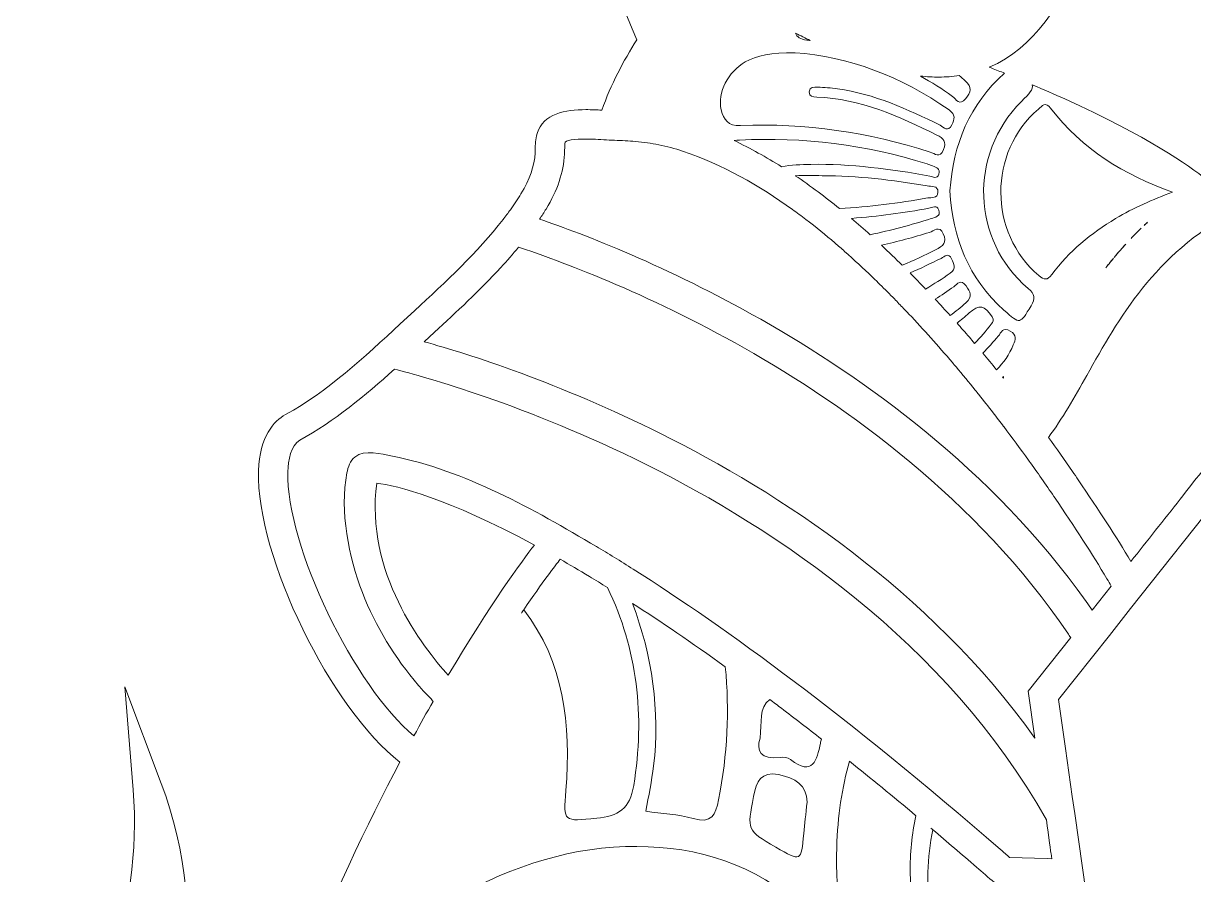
# Model space of a CAD drawing. Extents: x 705 to 2296, y -2914 to -85.
# Drawn here: x 1152.5 to 1489.1, y -1783.6 to -1538.7 of the extents above; entities that cross this region are included whole.
import ezdxf

# ---------------------------------------------------------------- set-up
doc = ezdxf.new("R2010")
doc.units = 0
doc.header["$MEASUREMENT"] = 0
doc.layers.add('Layer 1', color=7, linetype='Continuous')

# ---------------------------------------------------------------- blocks, each defined once
blk = doc.blocks.new('block 2')
at = {"layer": 'Layer 1', "lineweight": 0}
for points, knots in [([(2257.73, -639.78), (2234.93, -597.81), (2201.23, -557.75), (2160.32, -523.94), (2075.55, -453.89), (1964.94, -394.11), (1840.32, -350.94), (1840.32, -350.94), (1840.32, -350.93), (1840.32, -350.93), (1839.87, -348.96), (1839.3, -346.94), (1838.61, -344.88), (1837.07, -340.33), (1834.39, -333.76), (1828.95, -329.25), (1828.26, -328.68), (1827.55, -328.14), (1826.81, -327.67), (1826.81, -327.67), (1826.81, -327.67), (1826.79, -327.67), (1828.33, -308.78), (1824.73, -289.41), (1816.02, -270), (1811.57, -260.06), (1804.2, -253.12), (1797.06, -246.39), (1791.32, -240.98), (1785.89, -235.87), (1782.26, -229.5), (1781.17, -227.6), (1780.25, -225.55), (1779.27, -223.36), (1778.01, -220.55), (1776.7, -217.64), (1774.93, -214.81), (1767.88, -203.55), (1756.35, -197.47), (1745.08, -194.23), (1745.08, -194.23), (1743.71, -192.18), (1743.71, -192.18), (1701.28, -127.64), (1637.14, -102.84), (1590.8, -93.4), (1549.91, -85.06), (1516.05, -86.83), (1504.18, -87.86), (1504.14, -87.8), (1504.1, -87.77), (1504.08, -87.73), (1504.08, -87.73), (1503.9, -87.89), (1503.9, -87.89), (1502.32, -88.03), (1501.15, -88.15), (1500.45, -88.23), (1499.74, -88.15), (1498.58, -88.03), (1497.01, -87.89), (1497.01, -87.89), (1496.82, -87.73), (1496.82, -87.73), (1496.8, -87.77), (1496.76, -87.8), (1496.71, -87.86), (1484.84, -86.83), (1450.98, -85.06), (1410.1, -93.4), (1363.76, -102.84), (1299.62, -127.64), (1257.21, -192.15), (1257.21, -192.15), (1255.83, -194.23), (1255.83, -194.23), (1244.54, -197.47), (1233.02, -203.55), (1225.97, -214.81), (1224.2, -217.64), (1222.89, -220.55), (1221.62, -223.36), (1220.64, -225.55), (1219.73, -227.6), (1218.64, -229.5), (1215, -235.87), (1209.57, -240.98), (1203.83, -246.39), (1196.7, -253.12), (1189.33, -260.06), (1184.88, -270), (1176.17, -289.41), (1172.56, -308.78), (1174.1, -327.67), (1174.09, -327.67), (1174.09, -327.67), (1174.09, -327.67), (1173.36, -328.14), (1172.64, -328.67), (1171.94, -329.25), (1166.5, -333.76), (1163.83, -340.32), (1162.29, -344.88), (1161.6, -346.94), (1161.03, -348.96), (1160.57, -350.93), (1160.57, -350.93), (1160.57, -350.94), (1160.57, -350.94), (1035.95, -394.11), (925.34, -453.89), (840.57, -523.94), (799.66, -557.75), (765.97, -597.81), (743.17, -639.78), (717.38, -687.2), (705.23, -736.49), (707.06, -786.23), (708.79, -833.12), (721.42, -881.91), (744.63, -931.23), (776.61, -999.19), (827.22, -1064.83), (895.04, -1126.29), (939.72, -1166.8), (989.19, -1202.25), (1037.03, -1236.53), (1082.37, -1269.03), (1129.25, -1302.64), (1171.8, -1340.38), (1249.39, -1409.16), (1300.81, -1475.62), (1328.95, -1543.41), (1325.12, -1549.46), (1321.54, -1556.29), (1318.88, -1563.69), (1317.48, -1563.6), (1315.91, -1563.52), (1314.31, -1563.52), (1308.44, -1563.52), (1302.01, -1564.61), (1300.28, -1570.4), (1299.79, -1572.07), (1299.76, -1573.62), (1299.72, -1574.99), (1299.72, -1575.32), (1299.71, -1575.65), (1299.7, -1575.96), (1299.52, -1579.67), (1298.15, -1583.63), (1295.64, -1587.72), (1294.69, -1589.27), (1293.66, -1590.81), (1292.59, -1592.31), (1291.91, -1593.27), (1291.2, -1594.21), (1290.48, -1595.15), (1283.23, -1604.54), (1274, -1613.07), (1265.02, -1621.38), (1265.02, -1621.38), (1260.92, -1625.17), (1260.92, -1625.17), (1250.6, -1634.74), (1239.94, -1644.64), (1227.93, -1651.26), (1224.55, -1653.15), (1220.44, -1657.48), (1220.14, -1667.47), (1219.42, -1692.03), (1241.26, -1736.34), (1260.82, -1751.22), (1241.97, -1787.05), (1219.46, -1838.09), (1200.22, -1904.9), (1175.44, -1990.97), (1160.75, -2086.12), (1156.58, -2187.73), (1153.08, -2272.74), (1156.98, -2362.49), (1168.18, -2455.79), (1163.65, -2459.11), (1158.65, -2462.26), (1152.93, -2465.39), (1126.52, -2479.87), (1097.89, -2485.02), (1072.31, -2479.92), (1038.1, -2473.12), (1010.95, -2453.43), (991.61, -2421.39), (954.97, -2360.75), (954.3, -2266.43), (972.57, -2204.62), (992.17, -2138.34), (1031.4, -2072.06), (1096.04, -1996), (1100.49, -1990.76), (1104.99, -1985.54), (1109.5, -1980.33), (1133.88, -1952.07), (1159.09, -1922.85), (1176.92, -1889.25), (1201.05, -1843.72), (1206.63, -1795.65), (1192.18, -1757.38), (1192.18, -1757.38), (1181.68, -1729.58), (1181.68, -1729.58), (1181.68, -1729.58), (1184.11, -1759.19), (1184.11, -1759.19), (1187.04, -1794.94), (1172.43, -1827.44), (1159.67, -1848.41), (1139.55, -1881.48), (1111.42, -1909.63), (1084.2, -1936.84), (1072.99, -1948.07), (1061.38, -1959.69), (1050.51, -1971.48), (986.2, -2041.19), (939.51, -2104.75), (907.75, -2165.78), (865.01, -2247.87), (849.52, -2326.23), (861.72, -2398.68), (881.46, -2516.08), (980.8, -2608.54), (1070.48, -2648.09), (1102.71, -2662.3), (1132.76, -2669.48), (1158.32, -2669.48), (1176.87, -2669.48), (1193.05, -2665.7), (1205.97, -2658.08), (1205.97, -2658.09), (1205.97, -2658.09), (1205.97, -2658.09), (1212.84, -2680.03), (1220.66, -2700.47), (1229.34, -2719.23), (1249.6, -2763), (1275.41, -2799.36), (1306.05, -2827.33), (1339.78, -2858.12), (1383.84, -2881.32), (1437.02, -2896.27), (1479.37, -2908.16), (1526.54, -2914.39), (1574.07, -2914.39), (1577.53, -2914.39), (1581.01, -2914.35), (1584.47, -2914.28), (1715.72, -2911.78), (1847.6, -2857.02), (1946.29, -2764.08), (1983.95, -2728.62), (2013.13, -2688.17), (2030.68, -2647.08), (2050.96, -2599.62), (2056.14, -2551.69), (2046.08, -2504.65), (2026.22, -2411.76), (1963.7, -2334.68), (1870.04, -2287.56), (1788.08, -2246.34), (1690.33, -2231.81), (1599.94, -2247.09), (1606.11, -2235.77), (1612.34, -2224.53), (1618.54, -2213.38), (1637.36, -2179.5), (1656.8, -2144.46), (1673.59, -2108.59), (1710.68, -2029.32), (1732.71, -1958.15), (1740.94, -1891.02), (1746.05, -1849.4), (1747.6, -1797.58), (1735.16, -1750.76), (1754.43, -1736.28), (1775.99, -1693.13), (1775.99, -1668.36), (1775.99, -1667.96), (1775.99, -1667.55), (1775.98, -1667.16), (1775.68, -1657.19), (1771.58, -1652.89), (1768.19, -1651), (1756.19, -1644.4), (1745.52, -1634.53), (1735.2, -1624.98), (1735.2, -1624.98), (1731.1, -1621.2), (1731.1, -1621.2), (1719.8, -1610.79), (1708.12, -1600.03), (1700.47, -1587.65), (1697.96, -1583.57), (1696.6, -1579.62), (1696.43, -1575.92), (1696.41, -1575.61), (1696.4, -1575.29), (1696.4, -1574.97), (1696.37, -1573.59), (1696.32, -1572.04), (1695.83, -1570.37), (1694.11, -1564.66), (1687.76, -1563.55), (1681.94, -1563.52), (1679.29, -1556.2), (1675.74, -1549.42), (1671.94, -1543.41), (1700.08, -1475.62), (1751.51, -1409.16), (1829.1, -1340.38), (1871.64, -1302.64), (1918.53, -1269.03), (1963.87, -1236.53), (2011.71, -1202.25), (2061.18, -1166.8), (2105.86, -1126.29), (2173.67, -1064.83), (2224.28, -999.19), (2256.27, -931.23), (2279.48, -881.91), (2292.11, -833.13), (2293.84, -786.23), (2295.67, -736.49), (2283.52, -687.2), (2257.73, -639.78)], [0, 0, 0, 0, 1, 1, 1, 2, 2, 2, 3, 3, 3, 4, 4, 4, 5, 5, 5, 6, 6, 6, 7, 7, 7, 8, 8, 8, 9, 9, 9, 10, 10, 10, 11, 11, 11, 12, 12, 12, 13, 13, 13, 14, 14, 14, 15, 15, 15, 16, 16, 16, 17, 17, 17, 18, 18, 18, 19, 19, 19, 20, 20, 20, 21, 21, 21, 22, 22, 22, 23, 23, 23, 24, 24, 24, 25, 25, 25, 26, 26, 26, 27, 27, 27, 28, 28, 28, 29, 29, 29, 30, 30, 30, 31, 31, 31, 32, 32, 32, 33, 33, 33, 34, 34, 34, 35, 35, 35, 36, 36, 36, 37, 37, 37, 38, 38, 38, 39, 39, 39, 40, 40, 40, 41, 41, 41, 42, 42, 42, 43, 43, 43, 44, 44, 44, 45, 45, 45, 46, 46, 46, 47, 47, 47, 48, 48, 48, 49, 49, 49, 50, 50, 50, 51, 51, 51, 52, 52, 52, 53, 53, 53, 54, 54, 54, 55, 55, 55, 56, 56, 56, 57, 57, 57, 58, 58, 58, 59, 59, 59, 60, 60, 60, 61, 61, 61, 62, 62, 62, 63, 63, 63, 64, 64, 64, 65, 65, 65, 66, 66, 66, 67, 67, 67, 68, 68, 68, 69, 69, 69, 70, 70, 70, 71, 71, 71, 72, 72, 72, 73, 73, 73, 74, 74, 74, 75, 75, 75, 76, 76, 76, 77, 77, 77, 78, 78, 78, 79, 79, 79, 80, 80, 80, 81, 81, 81, 82, 82, 82, 83, 83, 83, 84, 84, 84, 85, 85, 85, 86, 86, 86, 87, 87, 87, 88, 88, 88, 89, 89, 89, 90, 90, 90, 91, 91, 91, 92, 92, 92, 93, 93, 93, 94, 94, 94, 95, 95, 95, 96, 96, 96, 97, 97, 97, 98, 98, 98, 99, 99, 99, 100, 100, 100, 101, 101, 101, 102, 102, 102, 103, 103, 103, 104, 104, 104, 105, 105, 105, 106, 106, 106, 107, 107, 107, 108, 108, 108, 109, 109, 109, 110, 110, 110, 110]), ([(1558.56, -1619.97), (1557.23, -1617.75), (1557.45, -1616.65), (1559.41, -1614.98), (1575.7, -1601.04), (1576.52, -1576.34), (1561.33, -1561.2), (1558.9, -1558.75), (1558.01, -1557.82), (1558.19, -1556.35), (1554.9, -1557.75), (1551.8, -1559.11), (1548.88, -1560.43), (1524.92, -1571.27), (1513.12, -1579.57), (1508.13, -1583.65), (1506.51, -1582.73), (1504.83, -1581.84), (1503.08, -1580.98), (1503.08, -1580.98), (1500.45, -1579.69), (1500.45, -1579.69), (1500.45, -1579.69), (1497.81, -1580.98), (1497.81, -1580.98), (1496.07, -1581.84), (1494.39, -1582.73), (1492.76, -1583.65), (1487.78, -1579.57), (1475.98, -1571.27), (1452.02, -1560.43), (1449.1, -1559.11), (1446, -1557.75), (1442.7, -1556.35), (1442.88, -1557.82), (1442, -1558.75), (1439.56, -1561.2), (1424.38, -1576.34), (1425.2, -1601.04), (1441.49, -1614.98), (1443.44, -1616.65), (1443.67, -1617.75), (1442.33, -1619.97), (1439.12, -1625.28), (1439.22, -1625.41), (1434.51, -1621.19), (1424.34, -1612.06), (1419.71, -1600.4), (1419.01, -1586.92), (1419.94, -1573.5), (1424.65, -1561.96), (1434.73, -1553.06), (1433.52, -1552.57), (1432.28, -1552.08), (1431.02, -1551.59), (1431.02, -1551.59), (1430.38, -1551.34), (1430.38, -1551.34), (1430.37, -1551.34), (1430.34, -1551.33), (1430.33, -1551.33), (1443.37, -1545.78), (1450.68, -1532.85), (1458.36, -1519.2), (1467.57, -1502.81), (1477.96, -1484.32), (1500.45, -1472.27), (1522.94, -1484.32), (1533.33, -1502.81), (1542.54, -1519.2), (1550.21, -1532.85), (1557.53, -1545.78), (1570.57, -1551.33), (1570.55, -1551.33), (1570.53, -1551.34), (1570.52, -1551.34), (1570.52, -1551.34), (1569.87, -1551.59), (1569.87, -1551.59), (1568.62, -1552.08), (1567.38, -1552.57), (1566.16, -1553.06), (1576.25, -1561.96), (1580.96, -1573.5), (1581.89, -1586.92), (1581.18, -1600.4), (1576.56, -1612.06), (1566.39, -1621.19), (1561.68, -1625.41), (1561.77, -1625.28), (1558.56, -1619.97)], [0, 0, 0, 0, 1, 1, 1, 2, 2, 2, 3, 3, 3, 4, 4, 4, 5, 5, 5, 6, 6, 6, 7, 7, 7, 8, 8, 8, 9, 9, 9, 10, 10, 10, 11, 11, 11, 12, 12, 12, 13, 13, 13, 14, 14, 14, 15, 15, 15, 16, 16, 16, 17, 17, 17, 18, 18, 18, 19, 19, 19, 20, 20, 20, 21, 21, 21, 22, 22, 22, 23, 23, 23, 24, 24, 24, 25, 25, 25, 26, 26, 26, 27, 27, 27, 28, 28, 28, 29, 29, 29, 30, 30, 30, 30]), ([(1378.84, -1543.62), (1378.51, -1543.58), (1378.18, -1543.54), (1377.85, -1543.5), (1376, -1543.31), (1375.03, -1542.66), (1374.59, -1541.54), (1374.59, -1541.54), (1374.59, -1541.54), (1374.59, -1541.52), (1376.03, -1542.25), (1377.45, -1542.96), (1378.84, -1543.62)], [0, 0, 0, 0, 1, 1, 1, 2, 2, 2, 3, 3, 3, 4, 4, 4, 4]), ([(1360.16, -1549.79), (1363.34, -1548.01), (1367.69, -1547.1), (1374.46, -1547.14), (1389.65, -1548.25), (1404.94, -1553.82), (1418.76, -1563.62), (1420.71, -1565), (1420.36, -1566.28), (1419.54, -1567.94), (1418.47, -1570.13), (1417.23, -1568.55), (1416.22, -1568.03), (1406.8, -1563.36), (1397.26, -1559.04), (1386.72, -1557.52), (1384.81, -1557.24), (1382.87, -1557.17), (1380.94, -1557.06), (1379.9, -1557), (1378.69, -1556.99), (1378.56, -1558.36), (1378.41, -1559.86), (1379.67, -1559.85), (1380.69, -1559.89), (1393.23, -1560.36), (1404.29, -1565.43), (1415.27, -1570.83), (1417.27, -1571.8), (1417.98, -1572.75), (1417.18, -1574.99), (1416.2, -1577.76), (1414.59, -1576.1), (1413.36, -1575.71), (1395.59, -1570.1), (1377.43, -1567.28), (1358.79, -1568.09), (1355.17, -1568.25), (1353.9, -1566.46), (1353.23, -1563.55), (1352.11, -1558.64), (1355.19, -1552.57), (1360.16, -1549.79)], [0, 0, 0, 0, 1, 1, 1, 2, 2, 2, 3, 3, 3, 4, 4, 4, 5, 5, 5, 6, 6, 6, 7, 7, 7, 8, 8, 8, 9, 9, 9, 10, 10, 10, 11, 11, 11, 12, 12, 12, 13, 13, 13, 14, 14, 14, 14]), ([(1423.57, -1560.33), (1421.81, -1562.65), (1420.77, -1560.47), (1419.75, -1559.72), (1416.75, -1557.57), (1413.69, -1555.61), (1410.54, -1553.86), (1412.36, -1554.05), (1414.13, -1554.16), (1415.85, -1554.16), (1417.86, -1554.16), (1419.8, -1554), (1421.68, -1553.74), (1422.27, -1554.23), (1422.84, -1554.71), (1423.41, -1555.22), (1425.58, -1557.15), (1424.95, -1558.49), (1423.57, -1560.33)], [0, 0, 0, 0, 1, 1, 1, 2, 2, 2, 3, 3, 3, 4, 4, 4, 5, 5, 5, 6, 6, 6, 6]), ([(1466.67, -1594.86), (1459.57, -1599.1), (1453.3, -1604.3), (1448.3, -1610.94), (1446.97, -1612.7), (1446.13, -1612.55), (1444.59, -1611.25), (1430.07, -1598.98), (1429.98, -1575.68), (1444.48, -1563.38), (1445.57, -1562.46), (1446.44, -1561.13), (1447.98, -1563.13), (1457.02, -1574.88), (1469.03, -1582.35), (1483.05, -1587.23), (1477.35, -1589.45), (1471.84, -1591.77), (1466.67, -1594.86)], [0, 0, 0, 0, 1, 1, 1, 2, 2, 2, 3, 3, 3, 4, 4, 4, 5, 5, 5, 6, 6, 6, 6]), ([(1356.98, -1572.4), (1357.48, -1572.37), (1357.97, -1572.33), (1358.47, -1572.31), (1376.87, -1571.28), (1394.86, -1573.64), (1412.43, -1579.13), (1412.98, -1579.3), (1413.51, -1579.5), (1414.03, -1579.73), (1415.08, -1580.16), (1416.35, -1580.45), (1415.83, -1582.07), (1415.32, -1583.66), (1414.14, -1582.78), (1413.27, -1582.63), (1401.91, -1580.62), (1390.52, -1579.08), (1378.96, -1579.27), (1376.15, -1579.32), (1373.35, -1579.46), (1370.6, -1579.94), (1370.59, -1579.94), (1370.58, -1579.94), (1370.57, -1579.95), (1366.23, -1577.21), (1361.67, -1574.67), (1356.93, -1572.4), (1356.93, -1572.4), (1356.98, -1572.4), (1356.98, -1572.4)], [0, 0, 0, 0, 1, 1, 1, 2, 2, 2, 3, 3, 3, 4, 4, 4, 5, 5, 5, 6, 6, 6, 7, 7, 7, 8, 8, 8, 9, 9, 9, 10, 10, 10, 10]), ([(1302.86, -1592.12), (1306.13, -1586.8), (1307.91, -1581.5), (1308.15, -1576.36), (1308.16, -1575.97), (1308.17, -1575.59), (1308.18, -1575.19), (1308.22, -1574.31), (1308.23, -1573.46), (1308.38, -1572.89), (1309.21, -1572.14), (1311.88, -1571.85), (1316.38, -1572.01), (1317.32, -1572.06), (1318.36, -1572.1), (1319.47, -1572.17), (1320.57, -1572.26), (1321.52, -1572.32), (1322.27, -1572.33), (1322.27, -1572.33), (1322.5, -1572.33), (1322.5, -1572.33), (1324.61, -1572.39), (1326.63, -1572.5), (1328.56, -1572.69), (1330.91, -1572.9), (1333.14, -1573.22), (1335.27, -1573.64), (1337.68, -1574.12), (1339.95, -1574.7), (1342.11, -1575.44), (1353.61, -1579.32), (1364.25, -1585.42), (1373.73, -1592.24), (1375.03, -1593.18), (1376.32, -1594.13), (1377.57, -1595.09), (1380.48, -1597.32), (1383.28, -1599.6), (1385.95, -1601.88), (1386.89, -1602.69), (1387.82, -1603.49), (1388.73, -1604.3), (1391.52, -1606.77), (1394.14, -1609.23), (1396.6, -1611.61), (1397.38, -1612.35), (1398.14, -1613.09), (1398.87, -1613.81), (1400.32, -1615.25), (1401.73, -1616.65), (1403.04, -1618), (1403.92, -1618.9), (1404.79, -1619.8), (1405.66, -1620.71), (1406.18, -1621.26), (1406.71, -1621.8), (1407.22, -1622.34), (1411.43, -1626.78), (1415.6, -1631.44), (1419.72, -1636.3), (1420.08, -1636.71), (1420.42, -1637.13), (1420.77, -1637.54), (1422.62, -1639.73), (1424.46, -1641.96), (1426.3, -1644.24), (1426.63, -1644.65), (1426.97, -1645.07), (1427.3, -1645.49), (1428.7, -1647.23), (1430.08, -1649), (1431.46, -1650.79), (1432.47, -1652.08), (1433.47, -1653.38), (1434.46, -1654.69), (1434.47, -1654.69), (1434.47, -1654.7), (1434.48, -1654.71), (1436.87, -1657.86), (1439.25, -1661.1), (1441.64, -1664.41), (1441.68, -1664.46), (1441.71, -1664.51), (1441.75, -1664.56), (1444.15, -1667.9), (1446.53, -1671.32), (1448.93, -1674.83), (1448.95, -1674.86), (1448.98, -1674.9), (1449, -1674.94), (1455.06, -1683.79), (1459.95, -1691.4), (1464.17, -1698.48), (1464.6, -1699.19), (1465.01, -1699.91), (1465.43, -1700.62), (1465.43, -1700.62), (1459.95, -1707.54), (1459.95, -1707.54), (1459.38, -1706.72), (1458.81, -1705.9), (1458.22, -1705.08), (1431.09, -1666.91), (1393.82, -1640.38), (1364.6, -1623.85), (1337.57, -1608.52), (1313.68, -1599.37), (1300.99, -1595.02), (1301.63, -1594.07), (1302.26, -1593.1), (1302.86, -1592.12)], [0, 0, 0, 0, 1, 1, 1, 2, 2, 2, 3, 3, 3, 4, 4, 4, 5, 5, 5, 6, 6, 6, 7, 7, 7, 8, 8, 8, 9, 9, 9, 10, 10, 10, 11, 11, 11, 12, 12, 12, 13, 13, 13, 14, 14, 14, 15, 15, 15, 16, 16, 16, 17, 17, 17, 18, 18, 18, 19, 19, 19, 20, 20, 20, 21, 21, 21, 22, 22, 22, 23, 23, 23, 24, 24, 24, 25, 25, 25, 26, 26, 26, 27, 27, 27, 28, 28, 28, 29, 29, 29, 30, 30, 30, 31, 31, 31, 32, 32, 32, 33, 33, 33, 34, 34, 34, 35, 35, 35, 36, 36, 36, 37, 37, 37, 37]), ([(1374.55, -1582.52), (1377.12, -1582.48), (1379.7, -1582.52), (1382.26, -1582.52), (1392.41, -1582.55), (1402.48, -1583.7), (1412.47, -1585.49), (1413.6, -1585.69), (1415.62, -1585.23), (1415.57, -1587.31), (1415.52, -1589.13), (1413.72, -1588.75), (1412.64, -1588.94), (1404.21, -1590.4), (1395.78, -1591.55), (1387.27, -1591.98), (1387.27, -1591.98), (1387.26, -1591.98), (1387.26, -1591.98), (1383.26, -1588.73), (1379.02, -1585.54), (1374.53, -1582.52), (1374.53, -1582.52), (1374.54, -1582.52), (1374.55, -1582.52)], [0, 0, 0, 0, 1, 1, 1, 2, 2, 2, 3, 3, 3, 4, 4, 4, 5, 5, 5, 6, 6, 6, 7, 7, 7, 8, 8, 8, 8]), ([(1412.95, -1591.91), (1413.9, -1591.74), (1415.26, -1590.67), (1415.82, -1592.45), (1416.38, -1594.29), (1414.77, -1594.5), (1413.66, -1594.84), (1407.82, -1596.73), (1401.95, -1598.29), (1396.03, -1599.5), (1394.3, -1597.93), (1392.52, -1596.38), (1390.66, -1594.8), (1398.43, -1594.21), (1405.71, -1593.2), (1412.95, -1591.91)], [0, 0, 0, 0, 1, 1, 1, 2, 2, 2, 3, 3, 3, 4, 4, 4, 5, 5, 5, 5]), ([(1514.53, -1680.21), (1512.07, -1677.11), (1509.54, -1674.08), (1507.14, -1670.93), (1505.75, -1669.09), (1504.39, -1667.22), (1502.85, -1665.49), (1501.69, -1664.2), (1499.77, -1661.79), (1498.06, -1661.24), (1496.98, -1660.89), (1492.24, -1666.8), (1491.46, -1667.72), (1489.3, -1670.26), (1487.34, -1672.97), (1485.26, -1675.59), (1480.52, -1681.57), (1475.79, -1687.55), (1471.05, -1693.52), (1466.83, -1686.45), (1461.94, -1678.86), (1455.93, -1670.08), (1455.36, -1669.24), (1454.8, -1668.42), (1454.23, -1667.6), (1451.93, -1664.27), (1449.62, -1661.01), (1447.32, -1657.84), (1451.33, -1652.48), (1454.8, -1646.3), (1458.36, -1639.98), (1467.57, -1623.58), (1477.96, -1605.09), (1500.45, -1593.04), (1522.94, -1605.09), (1533.33, -1623.58), (1542.54, -1639.98), (1545.36, -1644.98), (1548.11, -1649.88), (1551.13, -1654.37), (1550.58, -1655.11), (1550.02, -1655.86), (1549.47, -1656.62), (1546.93, -1660.08), (1544.4, -1663.64), (1541.87, -1667.29), (1541.3, -1668.1), (1540.74, -1668.93), (1540.17, -1669.76), (1534.11, -1678.61), (1529.18, -1686.23), (1524.93, -1693.34), (1521.46, -1688.97), (1518, -1684.59), (1514.53, -1680.21)], [0, 0, 0, 0, 1, 1, 1, 2, 2, 2, 3, 3, 3, 4, 4, 4, 5, 5, 5, 6, 6, 6, 7, 7, 7, 8, 8, 8, 9, 9, 9, 10, 10, 10, 11, 11, 11, 12, 12, 12, 13, 13, 13, 14, 14, 14, 15, 15, 15, 16, 16, 16, 17, 17, 17, 18, 18, 18, 18]), ([(1413.15, -1598.84), (1414.36, -1598.47), (1415.93, -1596.67), (1417.09, -1599.23), (1418.22, -1601.78), (1417.06, -1602.75), (1414.89, -1603.83), (1411.73, -1605.4), (1408.54, -1606.92), (1405.32, -1608.3), (1405.32, -1608.3), (1405.32, -1608.3), (1405.31, -1608.3), (1403.43, -1606.44), (1401.45, -1604.52), (1399.35, -1602.54), (1403.98, -1601.5), (1408.58, -1600.26), (1413.15, -1598.84)], [0, 0, 0, 0, 1, 1, 1, 2, 2, 2, 3, 3, 3, 4, 4, 4, 5, 5, 5, 6, 6, 6, 6]), ([(1474.05, -1597.62), (1473.51, -1598.15), (1472.98, -1598.66), (1472.46, -1599.19), (1472, -1599.64), (1471.55, -1600.1), (1471.1, -1600.57), (1471.44, -1600.2), (1471.8, -1599.83), (1472.16, -1599.47), (1472.27, -1599.38), (1472.36, -1599.28), (1472.46, -1599.19), (1472.47, -1599.16), (1472.48, -1599.15), (1472.49, -1599.14), (1472.85, -1598.78), (1473.21, -1598.42), (1473.58, -1598.06), (1473.73, -1597.92), (1473.89, -1597.77), (1474.05, -1597.62)], [0, 0, 0, 0, 1, 1, 1, 2, 2, 2, 3, 3, 3, 4, 4, 4, 5, 5, 5, 6, 6, 6, 7, 7, 7, 7]), ([(1475.85, -1595.93), (1475.51, -1596.24), (1475.19, -1596.54), (1474.87, -1596.84), (1474.93, -1596.78), (1474.99, -1596.72), (1475.05, -1596.66), (1475.31, -1596.42), (1475.57, -1596.18), (1475.85, -1595.93)], [0, 0, 0, 0, 1, 1, 1, 2, 2, 2, 3, 3, 3, 3]), ([(1270.78, -1627.56), (1277.03, -1621.78), (1283.75, -1615.59), (1289.89, -1608.9), (1291.63, -1607), (1293.33, -1605.07), (1294.95, -1603.09), (1306.19, -1606.8), (1331.46, -1616.03), (1359.89, -1632.15), (1389.11, -1648.7), (1426.63, -1675.48), (1452.94, -1714.18), (1453.21, -1714.58), (1453.48, -1714.98), (1453.74, -1715.38), (1453.74, -1715.38), (1441.5, -1730.83), (1441.5, -1730.83), (1441.5, -1730.83), (1443.41, -1744.33), (1443.41, -1744.33), (1412.9, -1701.48), (1369.32, -1673.44), (1335.99, -1656.82), (1306.44, -1642.08), (1280.71, -1633.89), (1267.81, -1630.3), (1267.81, -1630.3), (1270.78, -1627.56), (1270.78, -1627.56)], [0, 0, 0, 0, 1, 1, 1, 2, 2, 2, 3, 3, 3, 4, 4, 4, 5, 5, 5, 6, 6, 6, 7, 7, 7, 8, 8, 8, 9, 9, 9, 10, 10, 10, 10]), ([(1416.47, -1606.31), (1417.46, -1605.82), (1418.63, -1604.5), (1419.5, -1606.49), (1420.13, -1607.91), (1421.04, -1609.22), (1419.07, -1610.58), (1416.74, -1612.19), (1414.4, -1613.71), (1412.02, -1615.13), (1411.05, -1614.11), (1410.07, -1613.1), (1409.11, -1612.11), (1408.6, -1611.59), (1408.06, -1611.05), (1407.53, -1610.52), (1410.55, -1609.21), (1413.51, -1607.76), (1416.47, -1606.31)], [0, 0, 0, 0, 1, 1, 1, 2, 2, 2, 3, 3, 3, 4, 4, 4, 5, 5, 5, 6, 6, 6, 6]), ([(1469.58, -1602.2), (1469.06, -1602.78), (1468.55, -1603.36), (1468.04, -1603.93), (1467.42, -1604.64), (1466.83, -1605.34), (1466.23, -1606.05), (1466.71, -1605.46), (1467.2, -1604.89), (1467.71, -1604.3), (1467.82, -1604.19), (1467.92, -1604.07), (1468.04, -1603.93), (1468.43, -1603.48), (1468.83, -1603.03), (1469.25, -1602.56), (1469.36, -1602.44), (1469.48, -1602.32), (1469.58, -1602.2)], [0, 0, 0, 0, 1, 1, 1, 2, 2, 2, 3, 3, 3, 4, 4, 4, 5, 5, 5, 6, 6, 6, 6]), ([(1466.1, -1606.21), (1465.34, -1607.14), (1464.61, -1608.06), (1463.88, -1608.99), (1464.18, -1608.6), (1464.46, -1608.22), (1464.77, -1607.84), (1465.2, -1607.3), (1465.63, -1606.76), (1466.1, -1606.21)], [0, 0, 0, 0, 1, 1, 1, 2, 2, 2, 3, 3, 3, 3]), ([(1414.8, -1618.06), (1416.6, -1616.93), (1418.36, -1615.73), (1420.11, -1614.46), (1421.19, -1613.66), (1422.22, -1612.11), (1423.66, -1614.25), (1424.83, -1616), (1425.68, -1617.2), (1423.58, -1619.07), (1422.13, -1620.38), (1420.64, -1621.62), (1419.12, -1622.77), (1417.67, -1621.19), (1416.23, -1619.61), (1414.78, -1618.06), (1414.78, -1618.06), (1414.8, -1618.06), (1414.8, -1618.06)], [0, 0, 0, 0, 1, 1, 1, 2, 2, 2, 3, 3, 3, 4, 4, 4, 5, 5, 5, 6, 6, 6, 6]), ([(1422.71, -1623.6), (1423.32, -1623.08), (1423.91, -1622.56), (1424.52, -1622.03), (1427.42, -1619.47), (1429.07, -1619.78), (1431.15, -1623.16), (1431.7, -1624.04), (1431.44, -1624.6), (1430.9, -1625.28), (1429.38, -1627.24), (1427.78, -1629.06), (1426.11, -1630.76), (1426.11, -1630.76), (1426.11, -1630.76), (1426.09, -1630.77), (1425.61, -1630.18), (1425.1, -1629.59), (1424.6, -1629), (1423.42, -1627.63), (1422.23, -1626.27), (1421.05, -1624.93), (1421.6, -1624.5), (1422.16, -1624.05), (1422.71, -1623.6)], [0, 0, 0, 0, 1, 1, 1, 2, 2, 2, 3, 3, 3, 4, 4, 4, 5, 5, 5, 6, 6, 6, 7, 7, 7, 8, 8, 8, 8]), ([(1432.43, -1638.38), (1431.12, -1636.74), (1429.79, -1635.15), (1428.47, -1633.56), (1430.02, -1632.01), (1431.5, -1630.39), (1432.93, -1628.68), (1433.74, -1627.72), (1434.22, -1625.91), (1436.36, -1627.22), (1438.32, -1628.42), (1437.87, -1629.68), (1437.24, -1631.22), (1436.08, -1634), (1434.42, -1636.34), (1432.43, -1638.38)], [0, 0, 0, 0, 1, 1, 1, 2, 2, 2, 3, 3, 3, 4, 4, 4, 5, 5, 5, 5]), ([(1228.61, -1667.71), (1228.71, -1664.39), (1229.39, -1660.13), (1232.05, -1658.65), (1241.98, -1653.15), (1250.82, -1645.8), (1259.24, -1638.18), (1267.59, -1640.3), (1297.24, -1648.45), (1331.61, -1665.61), (1368.31, -1683.93), (1417.85, -1716.45), (1446.74, -1767.84), (1447.39, -1772.6), (1448.1, -1777.56), (1448.1, -1777.58), (1448.1, -1777.58), (1448.3, -1779.06), (1448.3, -1779.06), (1448.3, -1779.06), (1447.02, -1779.01), (1447.02, -1779.01), (1447.02, -1779.01), (1436.16, -1778.65), (1436.16, -1778.65), (1435.31, -1777.9), (1434.45, -1777.15), (1433.59, -1776.41), (1389.41, -1738.13), (1354.71, -1712.67), (1327.95, -1695.75), (1324.26, -1693.42), (1320.72, -1691.24), (1317.33, -1689.23), (1299.29, -1678.49), (1279.5, -1667.36), (1258.64, -1663.23), (1255.42, -1662.6), (1250.71, -1661.18), (1247.82, -1663.49), (1246.48, -1664.57), (1245.91, -1666.35), (1245.59, -1668.04), (1243.47, -1679.09), (1246.06, -1692.13), (1250.03, -1702.48), (1253.77, -1712.23), (1259.41, -1721.26), (1266.16, -1729.21), (1266.48, -1729.59), (1270.43, -1733.65), (1270.34, -1733.81), (1268.56, -1736.94), (1266.73, -1740.23), (1264.85, -1743.68), (1247.87, -1729.77), (1227.98, -1688.93), (1228.61, -1667.71)], [0, 0, 0, 0, 1, 1, 1, 2, 2, 2, 3, 3, 3, 4, 4, 4, 5, 5, 5, 6, 6, 6, 7, 7, 7, 8, 8, 8, 9, 9, 9, 10, 10, 10, 11, 11, 11, 12, 12, 12, 13, 13, 13, 14, 14, 14, 15, 15, 15, 16, 16, 16, 17, 17, 17, 18, 18, 18, 19, 19, 19, 19]), ([(1434.46, -1640.31), (1434.43, -1640.48), (1434.41, -1640.63), (1434.39, -1640.8), (1434.39, -1640.81), (1434.39, -1640.81), (1434.39, -1640.82), (1434.3, -1640.73), (1434.23, -1640.63), (1434.16, -1640.54), (1434.16, -1640.54), (1434.17, -1640.53), (1434.17, -1640.53), (1434.27, -1640.45), (1434.36, -1640.38), (1434.46, -1640.31)], [0, 0, 0, 0, 1, 1, 1, 2, 2, 2, 3, 3, 3, 4, 4, 4, 5, 5, 5, 5]), ([(1274.72, -1726.25), (1267.31, -1718.08), (1250.71, -1696.57), (1254.17, -1670.96), (1260.03, -1671.8), (1274.27, -1675.19), (1299.51, -1688.79), (1295.99, -1693.33), (1286.83, -1705.74), (1274.72, -1726.25)], [0, 0, 0, 0, 1, 1, 1, 2, 2, 2, 3, 3, 3, 3]), ([(1544.77, -1740.94), (1544.77, -1740.94), (1542.09, -1759.94), (1542.09, -1759.94), (1542.09, -1759.94), (1541.74, -1762.4), (1541.74, -1762.4), (1541.74, -1762.4), (1541.22, -1766.05), (1541.22, -1766.05), (1541.22, -1766.05), (1541.23, -1766.05), (1541.23, -1766.05), (1541.23, -1766.05), (1537, -1795.95), (1537, -1795.95), (1537, -1795.95), (1502.14, -1819.69), (1502.14, -1819.69), (1502.14, -1819.69), (1500.84, -1820.58), (1500.84, -1820.58), (1500.84, -1820.58), (1498.79, -1821.97), (1498.79, -1821.97), (1498.79, -1821.97), (1498.56, -1822.13), (1498.56, -1822.13), (1498.56, -1822.13), (1498.59, -1822.15), (1498.59, -1822.15), (1498.59, -1822.15), (1497.74, -1822.89), (1497.74, -1822.89), (1497.74, -1822.89), (1497.3, -1822.51), (1497.3, -1822.51), (1497.3, -1822.51), (1496.89, -1822.16), (1496.89, -1822.16), (1496.89, -1822.16), (1496.88, -1822.16), (1496.88, -1822.16), (1496.16, -1821.51), (1495.44, -1820.84), (1494.72, -1820.19), (1494.72, -1820.19), (1494.57, -1820.09), (1494.57, -1820.09), (1494.57, -1820.09), (1459.12, -1795.95), (1459.12, -1795.95), (1459.12, -1795.95), (1454.99, -1766.68), (1454.99, -1766.68), (1454.99, -1766.68), (1454.91, -1766.05), (1454.91, -1766.05), (1454.91, -1766.05), (1454.2, -1761.15), (1454.2, -1761.15), (1454.2, -1761.15), (1452.26, -1747.33), (1452.26, -1747.33), (1452.26, -1747.33), (1450.27, -1733.22), (1450.27, -1733.22), (1450.27, -1733.22), (1464.86, -1714.8), (1464.86, -1714.8), (1464.86, -1714.8), (1470.99, -1707.05), (1470.99, -1707.05), (1470.99, -1707.05), (1498.06, -1672.87), (1498.06, -1672.87), (1498.06, -1672.87), (1545.86, -1733.22), (1545.86, -1733.22), (1545.86, -1733.22), (1544.77, -1740.94), (1544.77, -1740.94)], [0, 0, 0, 0, 1, 1, 1, 2, 2, 2, 3, 3, 3, 4, 4, 4, 5, 5, 5, 6, 6, 6, 7, 7, 7, 8, 8, 8, 9, 9, 9, 10, 10, 10, 11, 11, 11, 12, 12, 12, 13, 13, 13, 14, 14, 14, 15, 15, 15, 16, 16, 16, 17, 17, 17, 18, 18, 18, 19, 19, 19, 20, 20, 20, 21, 21, 21, 22, 22, 22, 23, 23, 23, 24, 24, 24, 25, 25, 25, 26, 26, 26, 27, 27, 27, 27]), ([(1296.45, -1707.4), (1296.22, -1707.73), (1295.99, -1708.08), (1295.75, -1708.43), (1295.98, -1708.08), (1296.22, -1707.72), (1296.44, -1707.39), (1296.44, -1707.39), (1296.45, -1707.4), (1296.45, -1707.4), (1301.81, -1699.44), (1305.55, -1694.62), (1306.91, -1692.89), (1309.6, -1694.43), (1312.41, -1696.08), (1315.33, -1697.84), (1317.02, -1698.86), (1318.75, -1699.92), (1320.52, -1701.02), (1320.52, -1701.02), (1320.52, -1701.03), (1320.52, -1701.03), (1320.52, -1701.03), (1320.53, -1701.03), (1320.53, -1701.03), (1329.13, -1718.9), (1331.33, -1737.93), (1328.07, -1757.96), (1326.98, -1764.63), (1323.6, -1766.82), (1317.42, -1767.41), (1307.91, -1768.33), (1307.8, -1768.6), (1308.56, -1759.38), (1310.13, -1740.42), (1307.97, -1722.36), (1296.45, -1707.4)], [0, 0, 0, 0, 1, 1, 1, 2, 2, 2, 3, 3, 3, 4, 4, 4, 5, 5, 5, 6, 6, 6, 7, 7, 7, 8, 8, 8, 9, 9, 9, 10, 10, 10, 11, 11, 11, 12, 12, 12, 12]), ([(1327.71, -1705.59), (1335.85, -1710.82), (1344.75, -1716.87), (1354.41, -1723.84), (1355.6, -1736.31), (1355.07, -1749.04), (1352.48, -1762.09), (1351.62, -1766.41), (1350.52, -1769.06), (1345.14, -1767.48), (1340.79, -1766.22), (1336.1, -1766.05), (1331.57, -1765.4), (1332.32, -1761.04), (1333.25, -1756.7), (1333.79, -1752.32), (1335.65, -1736.75), (1333.37, -1720.46), (1327.71, -1705.59)], [0, 0, 0, 0, 1, 1, 1, 2, 2, 2, 3, 3, 3, 4, 4, 4, 5, 5, 5, 6, 6, 6, 6]), ([(1373.12, -1750.48), (1372.41, -1749.93), (1371.15, -1749.78), (1370.21, -1749.9), (1364.47, -1750.65), (1363.21, -1747.89), (1364.41, -1744.4), (1364.96, -1739.68), (1363.95, -1735.68), (1367.18, -1733.23), (1368.29, -1734.06), (1369.42, -1734.91), (1370.56, -1735.77), (1374.29, -1738.6), (1378.13, -1741.56), (1382.06, -1744.65), (1381.96, -1745.02), (1381.84, -1745.38), (1381.76, -1745.75), (1380.7, -1750.7), (1379.7, -1755.52), (1373.12, -1750.48)], [0, 0, 0, 0, 1, 1, 1, 2, 2, 2, 3, 3, 3, 4, 4, 4, 5, 5, 5, 6, 6, 6, 7, 7, 7, 7]), ([(1407.59, -1783.1), (1408.09, -1805.1), (1414.43, -1824.8), (1430.9, -1840.24), (1434.21, -1843.33), (1433.21, -1844.32), (1429.92, -1845.91), (1426.85, -1847.38), (1423.68, -1848.98), (1421.14, -1851.2), (1416.97, -1854.84), (1414.36, -1853.33), (1411.29, -1849.71), (1393.14, -1828.34), (1385.7, -1803.34), (1386.46, -1775.75), (1386.71, -1766.78), (1387.99, -1758.56), (1390.09, -1751.01), (1396.23, -1755.91), (1402.61, -1761.12), (1409.25, -1766.66), (1408.09, -1772.05), (1407.47, -1777.52), (1407.59, -1783.1)], [0, 0, 0, 0, 1, 1, 1, 2, 2, 2, 3, 3, 3, 4, 4, 4, 5, 5, 5, 6, 6, 6, 7, 7, 7, 8, 8, 8, 8]), ([(1377.94, -1762.76), (1377.56, -1766.24), (1377.21, -1769.02), (1376.96, -1771.81), (1376.26, -1779.96), (1376.27, -1779.96), (1368.92, -1775.69), (1360.46, -1770.78), (1360.69, -1770.82), (1362.52, -1761.12), (1363.35, -1756.73), (1364.67, -1753.88), (1369.72, -1754.85), (1374.48, -1755.74), (1377.88, -1757.99), (1377.94, -1762.76)], [0, 0, 0, 0, 1, 1, 1, 2, 2, 2, 3, 3, 3, 4, 4, 4, 5, 5, 5, 5]), ([(1413.52, -1770.24), (1413.7, -1770.38), (1413.88, -1770.53), (1414.06, -1770.68), (1414.06, -1770.68), (1414.06, -1770.69), (1414.06, -1770.69), (1418.17, -1774.15), (1422.37, -1777.74), (1426.67, -1781.45), (1428.36, -1782.92), (1430.07, -1784.41), (1431.8, -1785.92), (1431.8, -1785.92), (1432.92, -1786.89), (1432.92, -1786.89), (1432.92, -1786.89), (1439.55, -1787.12), (1439.55, -1787.12), (1439.55, -1787.12), (1442.19, -1787.2), (1442.19, -1787.2), (1442.15, -1804.52), (1448.51, -1819.9), (1462.84, -1832.79), (1455.55, -1835.35), (1448.98, -1837.31), (1442.69, -1839.98), (1439.43, -1841.35), (1437.69, -1839.72), (1435.76, -1838.07), (1422.74, -1826.86), (1415.91, -1812.22), (1413.44, -1795.6), (1412.16, -1787.03), (1412.46, -1778.65), (1414.06, -1770.69), (1413.88, -1770.54), (1413.7, -1770.38), (1413.52, -1770.24)], [0, 0, 0, 0, 1, 1, 1, 2, 2, 2, 3, 3, 3, 4, 4, 4, 5, 5, 5, 6, 6, 6, 7, 7, 7, 8, 8, 8, 9, 9, 9, 10, 10, 10, 11, 11, 11, 12, 12, 12, 13, 13, 13, 13]), ([(1241.19, -1826.92), (1247.7, -1810.6), (1259.41, -1799.67), (1274.27, -1791.42), (1290.3, -1782.53), (1307.22, -1776.09), (1325.66, -1775.56), (1343.41, -1775.05), (1360.06, -1779.18), (1374.11, -1790.99), (1376.24, -1792.76), (1377.52, -1794.58), (1377.99, -1797.42), (1379.04, -1803.91), (1380.55, -1810.32), (1382.08, -1817.7), (1371.74, -1810.23), (1361.51, -1804.47), (1349.71, -1801.84), (1326.3, -1796.64), (1304.08, -1800.16), (1284.03, -1812.84), (1258.73, -1828.86), (1244.72, -1867.25), (1260.4, -1894.46), (1262.4, -1897.94), (1264.85, -1901.16), (1267.57, -1905.2), (1263.08, -1906.86), (1258.9, -1908.28), (1254.84, -1909.97), (1251.52, -1911.37), (1249.96, -1909.23), (1248.32, -1907.17), (1239.03, -1895.47), (1235.34, -1881.76), (1234.85, -1867.15), (1234.4, -1853.4), (1235.98, -1840), (1241.19, -1826.92)], [0, 0, 0, 0, 1, 1, 1, 2, 2, 2, 3, 3, 3, 4, 4, 4, 5, 5, 5, 6, 6, 6, 7, 7, 7, 8, 8, 8, 9, 9, 9, 10, 10, 10, 11, 11, 11, 12, 12, 12, 13, 13, 13, 13])]:
    blk.add_open_spline(points, degree=3, knots=knots, dxfattribs=at)

msp = doc.modelspace()

# ---------------------------------------------------------------- block references
at = {"layer": 'Layer 1'}
msp.add_blockref('block 2', (0, 0), dxfattribs=at)

doc.saveas('drawing.dxf')
